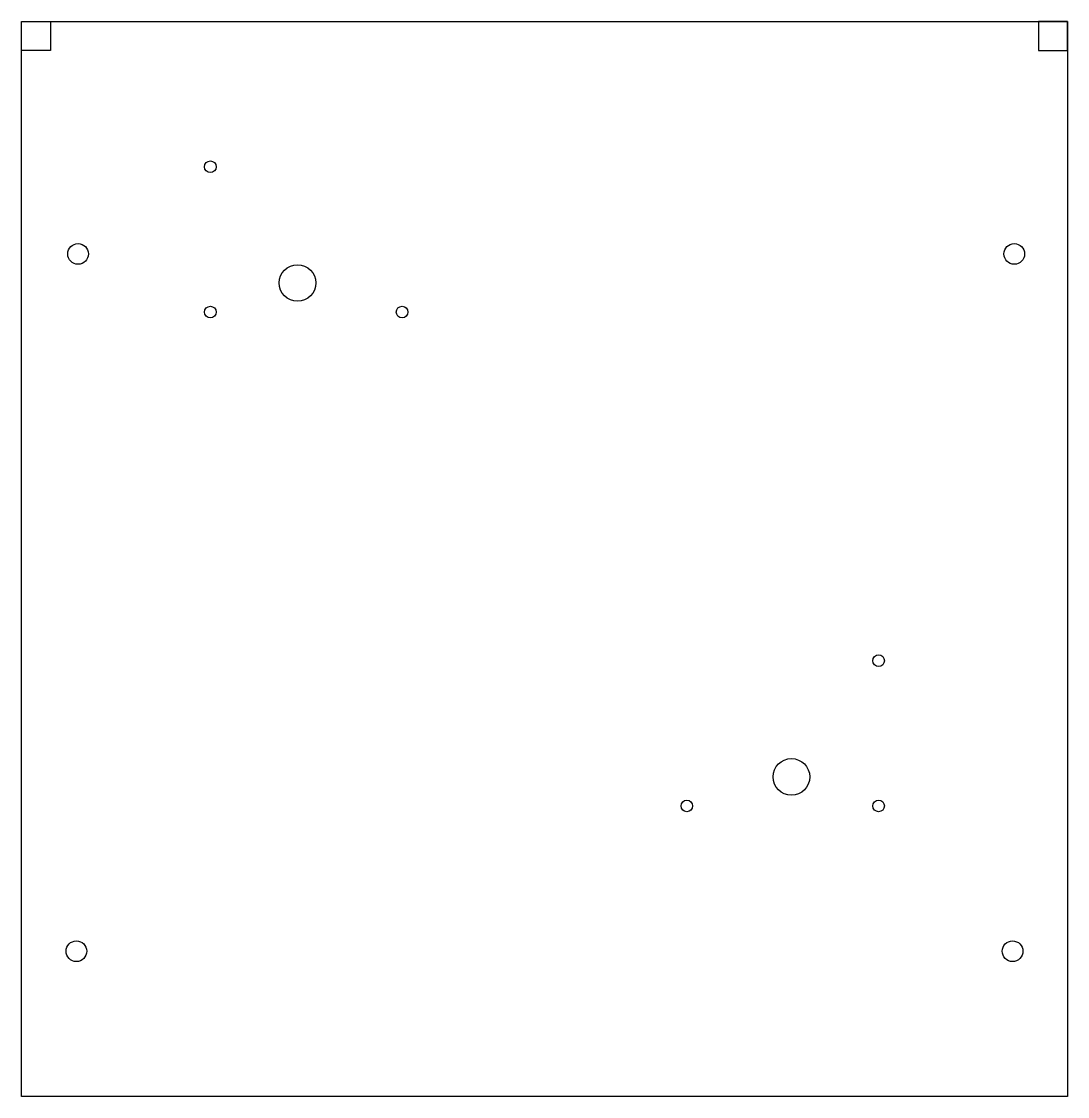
# Model space of a CAD drawing. Header units: inches. Extents: x 5.8 to 23.8, y 6.1 to 24.6.
import ezdxf

# ---------------------------------------------------------------- set-up
doc = ezdxf.new("R2010")
doc.units = ezdxf.units.IN
doc.header["$MEASUREMENT"] = 0
doc.layers.get('0').update_dxf_attribs({"color": 1})
doc.layers.add('non-cut features', color=3, linetype='Continuous')

msp = doc.modelspace()

# ---------------------------------------------------------------- linework, layer by layer
for points in [[(5.817, 24.573), (23.817, 24.573), (23.817, 6.073), (5.817, 6.073)], [(5.817, 24.573), (6.317, 24.573), (6.317, 24.073), (5.817, 24.073)], [(23.817, 24.573), (23.317, 24.573), (23.317, 24.073), (23.817, 24.073)]]:
    msp.add_lwpolyline(points, close=True)
for centre, radius in [((9.067, 22.073), 0.1), ((6.791, 20.573), 0.178), ((22.901, 20.573), 0.178), ((9.067, 19.573), 0.1), ((12.367, 19.573), 0.1), ((20.567, 13.573), 0.1), ((17.267, 11.073), 0.1), ((20.567, 11.073), 0.1), ((6.762, 8.573), 0.178), ((22.872, 8.573), 0.178)]:
    msp.add_circle(centre, radius)
at = {"layer": 'non-cut features'}
for centre in [(10.567, 20.073), (19.067, 11.573)]:
    msp.add_circle(centre, 0.315, dxfattribs=at)

doc.saveas('drawing.dxf')
